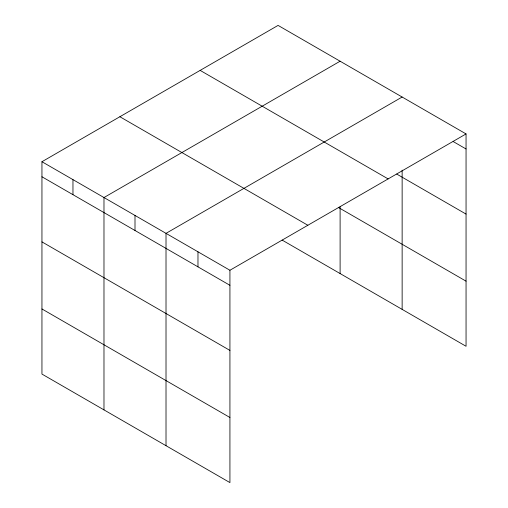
<?xml version="1.0" encoding="UTF-8"?>
<svg xmlns="http://www.w3.org/2000/svg" width="508" height="508" viewBox="0 0 508 508"><rect width="100%" height="100%" fill="white"/><g stroke="black" fill="none" stroke-linecap="round" stroke-linejoin="round"><path stroke-width="0.76" d="M466.052 133.928L278.073 25.4L41.948 161.722L41.948 374.072L229.927 482.6L229.927 270.256L466.052 133.928L466.052 346.278L282.118 240.081M340.106 61.214L103.981 197.542L103.981 409.886M402.139 97.028L166.014 233.356L166.014 445.7M453.136 141.516L466.052 148.977M396.742 174.073L466.052 214.084M200.152 70.39L388.131 178.918M338.753 207.67L466.052 281.165M119.869 116.738L307.848 225.266M41.948 161.722L229.927 270.256M41.948 176.771L229.927 285.299M41.948 241.878L229.927 350.412M41.948 308.959L229.927 417.493M402.139 170.123L402.139 309.372M340.106 206.87L340.106 273.558M197.974 251.803L197.974 266.852M135.001 215.449L135.001 230.492M72.962 179.635L72.962 194.678"/></g></svg>
